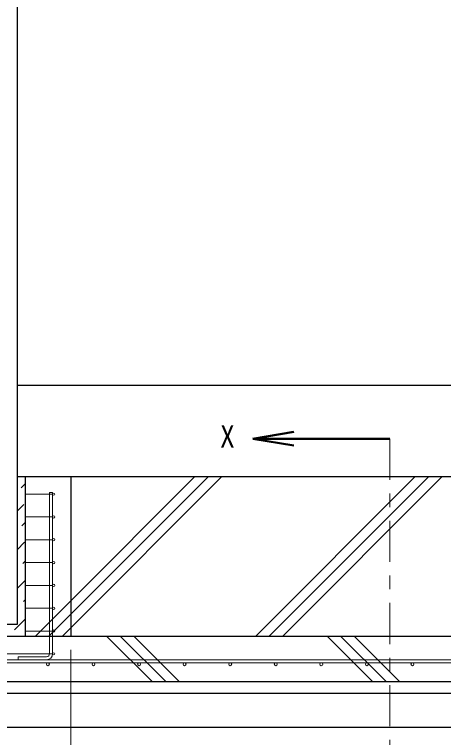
# Model space of a CAD drawing. Units: millimetres on the paper, scale 1:60. Extents: x -365 to 0, y 0 to 257.
# Drawn here: x -150.2 to -118.8, y 55.5 to 108.3 of the extents above; entities that cross this region are included whole.
import ezdxf
from ezdxf.enums import TextEntityAlignment as Align

# ---------------------------------------------------------------- set-up
doc = ezdxf.new("R2010")
doc.units = ezdxf.units.MM
doc.linetypes.add('USER2', pattern=[6, 3, -1, 1, -1])
doc.layers.add('LY_1', color=7, linetype='Continuous', lineweight=13)
doc.styles.add('ＭＳ ゴシック', font='')
doc.styles.get('ＭＳ ゴシック').set_extended_font_data('MS Gothic')

msp = doc.modelspace()

# ---------------------------------------------------------------- linework, layer by layer
at = {"layer": 'LY_1', "color": 4, "lineweight": 25}
for p, q in [((-150.026, 120.54), (-150.026, 63.706)), ((-159.443, 62.873), (-86.11, 62.873))]:
    msp.add_line(p, q, dxfattribs=at)
at = {"layer": 'LY_1', "lineweight": 25}
for p, q in [((-150.026, 81.206), (-95.526, 81.206)), ((-160.276, 58.706), (-85.276, 58.706))]:
    msp.add_line(p, q, dxfattribs=at)
at = {"layer": 'LY_1', "lineweight": 50}
for p, q in [((-132.776, 77.29), (-129.776, 77.79)), ((-132.776, 77.29), (-129.776, 77.29)), ((-129.776, 76.79), (-132.776, 77.29)), ((-132.776, 77.29), (-122.776, 77.29))]:
    msp.add_line(p, q, dxfattribs=at)
at = {"layer": 'LY_1', "linetype": 'USER2'}
msp.add_line((-122.776, 77.29), (-122.776, 54.055), dxfattribs=at)
at = {"layer": 'LY_1', "color": 6, "lineweight": 25}
for p, q in [((-150.026, 74.54), (-95.526, 74.54)), ((-149.443, 74.54), (-149.443, 62.873)), ((-146.11, 74.54), (-146.11, 62.873)), ((-150.026, 63.706), (-155.526, 63.706)), ((-160.276, 59.54), (-85.276, 59.54)), ((-160.276, 56.206), (-85.276, 56.206))]:
    msp.add_line(p, q, dxfattribs=at)
at = {"layer": 'LY_1'}
for p, q in [((-146.11, 65.457), (-137.027, 74.54)), ((-146.11, 64.467), (-136.037, 74.54)), ((-146.11, 63.477), (-135.047, 74.54)), ((-132.571, 62.873), (-120.905, 74.54)), ((-131.581, 62.873), (-119.915, 74.54)), ((-130.591, 62.873), (-118.925, 74.54)), ((-149.737, 73.709), (-149.443, 74.003)), ((-147.443, 73.24), (-149.443, 73.24)), ((-147.443, 73.373), (-147.66, 73.373)), ((-150.026, 72.005), (-149.539, 72.493)), ((-147.443, 71.573), (-149.443, 71.573)), ((-149.68, 70.937), (-149.443, 71.174)), ((-147.443, 69.906), (-149.443, 69.906)), ((-150.026, 69.177), (-149.482, 69.721)), ((-149.624, 68.165), (-149.443, 68.346)), ((-147.443, 68.24), (-149.443, 68.24)), ((-150.026, 66.348), (-149.443, 66.932)), ((-147.443, 66.573), (-149.443, 66.573)), ((-149.567, 65.393), (-149.443, 65.518)), ((-148.693, 62.873), (-146.11, 65.457)), ((-147.443, 64.906), (-149.443, 64.906)), ((-147.703, 62.873), (-146.11, 64.467)), ((-150.218, 63.328), (-149.443, 64.103)), ((-146.713, 62.873), (-146.11, 63.477)), ((-147.443, 63.239), (-149.443, 63.239)), ((-143.483, 62.873), (-140.15, 59.54)), ((-142.493, 62.873), (-139.16, 59.54)), ((-141.503, 62.873), (-138.17, 59.54)), ((-127.361, 62.873), (-124.028, 59.54)), ((-126.371, 62.873), (-123.038, 59.54)), ((-125.381, 62.873), (-122.048, 59.54)), ((-146.11, 61.873), (-146.11, 46.621)), ((-158.277, 61.14), (-122.776, 61.14)), ((-158.277, 60.923), (-122.776, 60.923)), ((-87.276, 61.14), (-122.776, 61.14)), ((-87.276, 60.923), (-122.776, 60.923))]:
    msp.add_line(p, q, dxfattribs=at)
at = {"layer": 'LY_1', "color": 131}
for p, q in [((-147.66, 73.373), (-147.66, 61.573)), ((-147.443, 73.373), (-147.443, 61.573)), ((-147.443, 61.573), (-158.11, 61.573)), ((-149.943, 61.356), (-149.943, 61.139)), ((-147.876, 61.356), (-149.943, 61.356)), ((-147.876, 61.139), (-149.943, 61.139))]:
    msp.add_line(p, q, dxfattribs=at)
at = {"layer": 'LY_1'}
for centre, radius in [((-147.36, 73.24), 0.0833), ((-147.36, 71.573), 0.0833), ((-147.36, 69.906), 0.0833), ((-147.36, 68.24), 0.0833), ((-147.36, 66.573), 0.0833), ((-147.36, 64.906), 0.0833), ((-147.36, 63.239), 0.0833), ((-147.777, 60.815), 0.108), ((-144.443, 60.815), 0.108), ((-141.11, 60.815), 0.108), ((-137.777, 60.815), 0.108), ((-134.443, 60.815), 0.108), ((-131.11, 60.815), 0.108), ((-127.776, 60.815), 0.108), ((-124.443, 60.815), 0.108), ((-121.11, 60.815), 0.108)]:
    msp.add_circle(centre, radius, dxfattribs=at)
at = {"layer": 'LY_1', "color": 131}
msp.add_circle((-147.36, 61.573), 0.0833, dxfattribs=at)
for radius in [0.433, 0.217]:
    msp.add_arc((-147.876, 61.573), radius, 270, 0, dxfattribs=at)

# ---------------------------------------------------------------- texts
at = {"layer": 'LY_1', "style": 'ＭＳ ゴシック', "width": 0.6}
msp.add_text('ｘ', height=2.199, dxfattribs=at).set_placement((-135.546, 77.74), align=Align.MIDDLE_LEFT)

doc.saveas('drawing.dxf')
